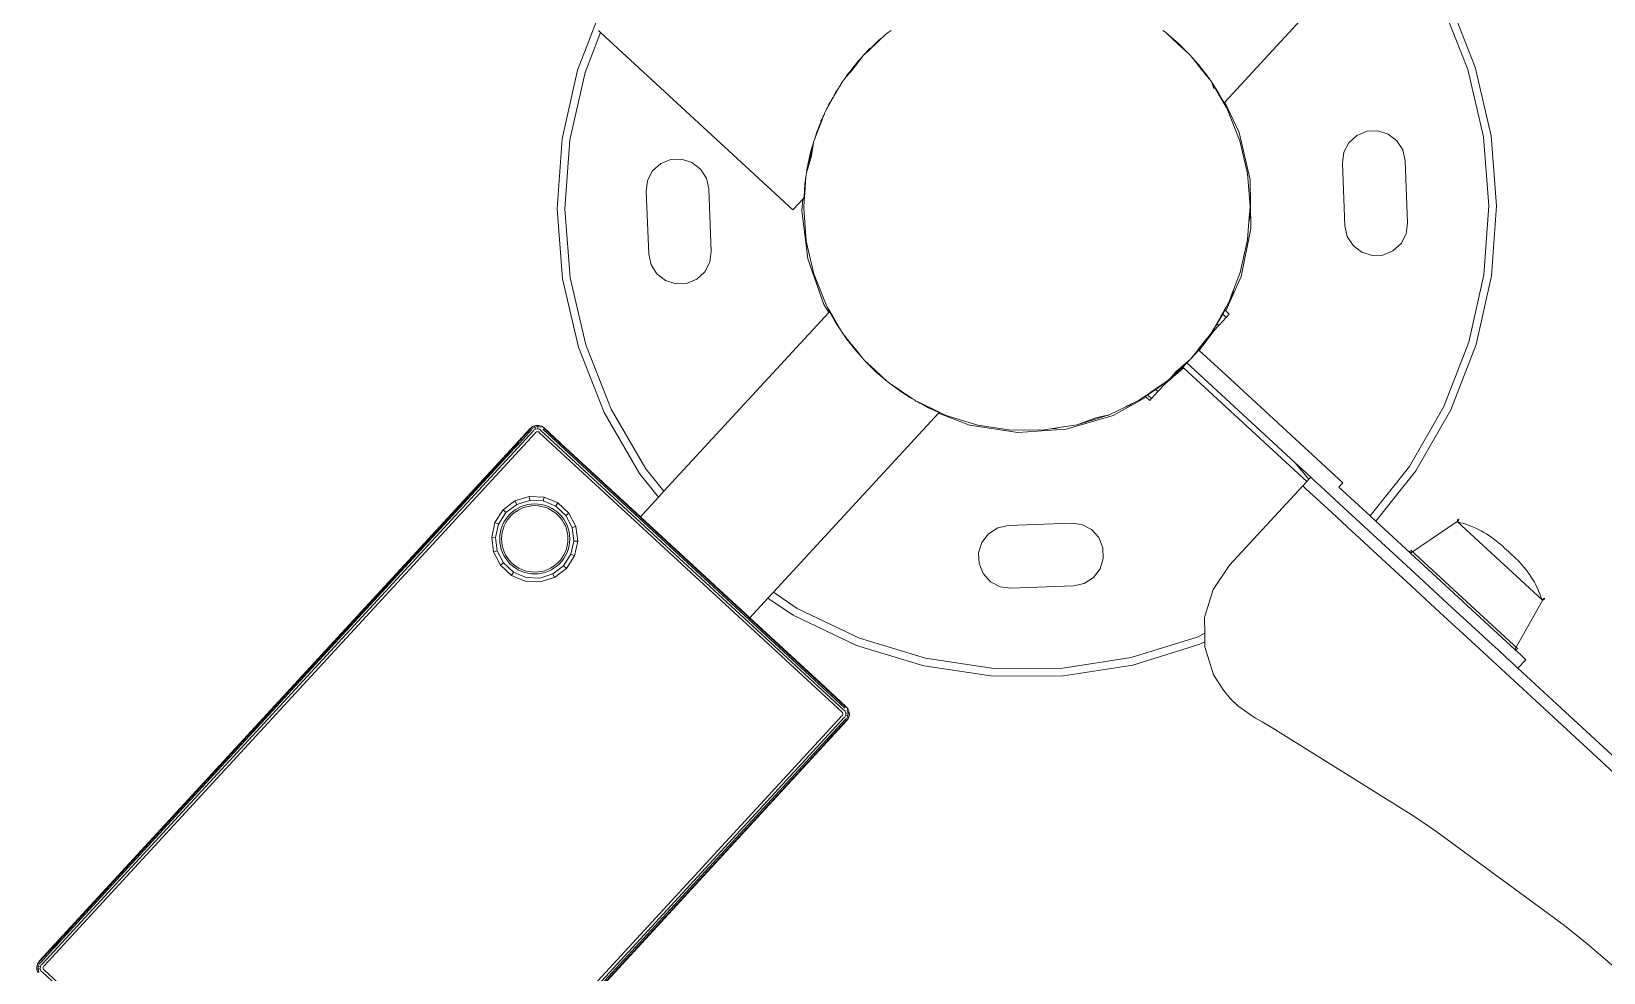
# Model space of a CAD drawing. Header units: metres. Extents: x 859577 to 860336, y 1645916 to 1646650.
# Drawn here: x 859955.9914 to 859956.3925, y 1646451.3639 to 1646451.6039 of the extents above; entities that cross this region are included whole.
import ezdxf

# ---------------------------------------------------------------- set-up
doc = ezdxf.new("R2010")
doc.units = ezdxf.units.M
doc.layers.add('A-ACCESORIOS', color=30, linetype='Continuous', lineweight=20)
doc.layers.add('PISO', color=31, linetype='Continuous', lineweight=15)

# ---------------------------------------------------------------- blocks, each defined once
blk = doc.blocks.new('mu10-4')
at = {"layer": 'A-ACCESORIOS'}
for p, q in [((-0.25549, 0.15563), (-0.25549, 0.09352)), ((-0.21553, 0.1417), (-0.2314, 0.14935)), ((-0.21453, 0.14343), (-0.23067, 0.15121)), ((-0.20097, 0.13178), (-0.21553, 0.1417)), ((-0.19972, 0.13334), (-0.21453, 0.14343)), ((-0.18659, 0.12115), (-0.19972, 0.13334)), ((-0.18805, 0.1198), (-0.20097, 0.13178)), ((-0.17542, 0.10715), (-0.18659, 0.12115)), ((-0.17707, 0.10602), (-0.18805, 0.1198)), ((-0.22497, 0.1102), (-0.2238, 0.11272)), ((-0.2238, 0.11272), (-0.22183, 0.11468)), ((-0.22183, 0.11468), (-0.21932, 0.11586)), ((-0.21932, 0.11586), (-0.21655, 0.1161)), ((-0.21655, 0.1161), (-0.21387, 0.11538)), ((-0.21387, 0.11538), (-0.2116, 0.11379)), ((-0.2116, 0.11379), (-0.20029, 0.10248)), ((-0.22521, 0.10744), (-0.22497, 0.1102)), ((-0.22449, 0.10476), (-0.22521, 0.10744)), ((-0.2229, 0.10248), (-0.22449, 0.10476)), ((-0.16826, 0.09076), (-0.17707, 0.10602)), ((-0.16646, 0.09163), (-0.17542, 0.10715)), ((-0.2116, 0.09118), (-0.2229, 0.10248)), ((-0.20029, 0.10248), (-0.1987, 0.10021)), ((-0.27954, 0.09628), (-0.27872, 0.0964)), ((-0.27852, 0.0964), (-0.27872, 0.0964)), ((-0.27852, 0.0964), (-0.27824, 0.09643)), ((-0.27447, 0.09656), (-0.27824, 0.09643)), ((-0.27629, 0.0964), (-0.27824, 0.09643)), ((-0.27629, 0.0964), (-0.27447, 0.09656)), ((-0.27265, 0.0964), (-0.27629, 0.0964)), ((-0.27265, 0.0964), (-0.27447, 0.09656)), ((-0.2707, 0.09643), (-0.27447, 0.09656)), ((-0.2707, 0.09643), (-0.27265, 0.0964)), ((-0.27041, 0.0964), (-0.2707, 0.09643)), ((-0.27041, 0.0964), (-0.27021, 0.0964)), ((-0.26939, 0.09628), (-0.27021, 0.0964)), ((-0.1987, 0.10021), (-0.19798, 0.09753)), ((-0.19798, 0.09753), (-0.19823, 0.09476)), ((-0.26708, 0.096), (-0.26939, 0.09628)), ((-0.26698, 0.09606), (-0.26939, 0.09628)), ((-0.26684, 0.09589), (-0.26939, 0.09628)), ((-0.26708, 0.096), (-0.26698, 0.09606)), ((-0.26698, 0.09598), (-0.26708, 0.096)), ((-0.2651, 0.09576), (-0.26698, 0.09606)), ((-0.26698, 0.09598), (-0.26698, 0.09606)), ((-0.2651, 0.09576), (-0.26698, 0.09598)), ((-0.2651, 0.09576), (-0.26684, 0.09589)), ((-0.26553, 0.09569), (-0.26684, 0.09589)), ((-0.26471, 0.09569), (-0.26553, 0.09569)), ((-0.2646, 0.09555), (-0.26553, 0.09569)), ((-0.26471, 0.09569), (-0.2651, 0.09576)), ((-0.26458, 0.09569), (-0.26471, 0.09569)), ((-0.26458, 0.09569), (-0.2646, 0.09555)), ((-0.26391, 0.09545), (-0.2646, 0.09555)), ((-0.26447, 0.09565), (-0.26458, 0.09569)), ((-0.26447, 0.09565), (-0.26413, 0.0956)), ((-0.26358, 0.09551), (-0.26413, 0.0956)), ((-0.26391, 0.09545), (-0.26413, 0.0956)), ((-0.26413, 0.0956), (-0.26363, 0.09547)), ((-0.26336, 0.09537), (-0.26391, 0.09545)), ((-0.26363, 0.09547), (-0.26358, 0.09551)), ((-0.26363, 0.09547), (-0.26358, 0.09546)), ((-0.26358, 0.09546), (-0.26358, 0.09551)), ((-0.26226, 0.0952), (-0.26358, 0.09551)), ((-0.26358, 0.09546), (-0.26336, 0.09537)), ((-0.26336, 0.09537), (-0.26226, 0.0952)), ((-0.26226, 0.0952), (-0.2618, 0.09513)), ((-0.26149, 0.09504), (-0.2618, 0.09513)), ((-0.26149, 0.09504), (-0.26069, 0.09487)), ((-0.26076, 0.09481), (-0.26149, 0.09504)), ((-0.26149, 0.09504), (-0.25996, 0.09423)), ((-0.26076, 0.09481), (-0.26069, 0.09487)), ((-0.26069, 0.09479), (-0.26076, 0.09481)), ((-0.25831, 0.09422), (-0.26069, 0.09487)), ((-0.26069, 0.09479), (-0.26069, 0.09487)), ((-0.26053, 0.09474), (-0.26069, 0.09479)), ((-0.26053, 0.09474), (-0.25831, 0.09422)), ((-0.25843, 0.09409), (-0.26053, 0.09474)), ((-0.25843, 0.09409), (-0.2584, 0.09413)), ((-0.25843, 0.09409), (-0.25831, 0.09406)), ((-0.25648, 0.09364), (-0.25831, 0.09422)), ((-0.25831, 0.09406), (-0.25831, 0.09411)), ((-0.25831, 0.09406), (-0.25822, 0.09403)), ((-0.25822, 0.09403), (-0.25825, 0.09409)), ((-0.25822, 0.09403), (-0.25788, 0.09392)), ((-0.25788, 0.09392), (-0.25727, 0.09373)), ((-0.25788, 0.09392), (-0.25648, 0.09364)), ((-0.25727, 0.09373), (-0.25648, 0.09355)), ((-0.2544, 0.09285), (-0.25727, 0.09373)), ((-0.25645, 0.09354), (-0.25648, 0.09364)), ((-0.25648, 0.09355), (-0.25648, 0.09364)), ((-0.25549, 0.0933), (-0.25648, 0.09364)), ((-0.25648, 0.09355), (-0.25645, 0.09354)), ((-0.25645, 0.09354), (-0.25549, 0.0933)), ((-0.25549, 0.09352), (-0.24756, 0.09037)), ((-0.25549, 0.09352), (-0.25549, 0.0933)), ((-0.25549, 0.0933), (-0.25535, 0.09325)), ((-0.25499, 0.09312), (-0.25535, 0.09325)), ((-0.2544, 0.09285), (-0.25499, 0.09312)), ((-0.25366, 0.09262), (-0.2544, 0.09285)), ((-0.246, 0.08893), (-0.25366, 0.09262)), ((-0.19823, 0.09476), (-0.1994, 0.09225)), ((-0.24756, 0.09037), (-0.23728, 0.0834)), ((-0.23896, 0.08413), (-0.246, 0.08893)), ((-0.20932, 0.08959), (-0.2116, 0.09118)), ((-0.20664, 0.08887), (-0.20932, 0.08959)), ((-0.20388, 0.08911), (-0.20664, 0.08887)), ((-0.20136, 0.09029), (-0.20388, 0.08911)), ((-0.1994, 0.09225), (-0.20136, 0.09029)), ((-0.16182, 0.07436), (-0.16826, 0.09076)), ((-0.15991, 0.07495), (-0.16646, 0.09163)), ((-0.23272, 0.07835), (-0.23896, 0.08413)), ((-0.23728, 0.0834), (-0.22874, 0.07438)), ((-0.23139, 0.07668), (-0.23272, 0.07835)), ((-0.23085, 0.07622), (-0.23139, 0.07668)), ((-0.2312, 0.07643), (-0.23139, 0.07668)), ((-0.23085, 0.07622), (-0.2312, 0.07643)), ((-0.23095, 0.07613), (-0.2312, 0.07643)), ((-0.23085, 0.07622), (-0.23095, 0.07613)), ((-0.23037, 0.07539), (-0.23095, 0.07613)), ((-0.23037, 0.07539), (-0.23085, 0.07622)), ((-0.22742, 0.07169), (-0.23037, 0.07539)), ((-0.22874, 0.07438), (-0.22233, 0.06373)), ((-0.1579, 0.05718), (-0.16182, 0.07436)), ((-0.15593, 0.05748), (-0.15991, 0.07495)), ((-0.22316, 0.06432), (-0.22742, 0.07169)), ((-0.22143, 0.05991), (-0.22316, 0.06432)), ((-0.22233, 0.06373), (-0.21925, 0.05459)), ((-0.22096, 0.05909), (-0.22143, 0.05991)), ((-0.22126, 0.05946), (-0.22143, 0.05991)), ((-0.22096, 0.05909), (-0.22126, 0.05946)), ((-0.22109, 0.05904), (-0.22126, 0.05946)), ((-0.22096, 0.05909), (-0.22109, 0.05904)), ((-0.22083, 0.05839), (-0.22109, 0.05904)), ((-0.22083, 0.05839), (-0.22096, 0.05909)), ((-0.22096, 0.05909), (-0.2206, 0.0578)), ((-0.2206, 0.0578), (-0.22083, 0.05839)), ((-0.2206, 0.0578), (-0.22005, 0.0564)), ((-0.22005, 0.0564), (-0.21982, 0.05538)), ((-0.1567, 0.04111), (-0.1579, 0.05718)), ((-0.1547, 0.04111), (-0.15593, 0.05748)), ((-0.21982, 0.05538), (-0.21958, 0.05459)), ((-0.21982, 0.05538), (-0.21954, 0.05459)), ((-0.21964, 0.0546), (-0.21982, 0.05538)), ((-0.21958, 0.05459), (-0.21964, 0.0546)), ((-0.21964, 0.05457), (-0.21964, 0.0546)), ((-0.21958, 0.05459), (-0.21964, 0.05457)), ((-0.21964, 0.05457), (-0.21957, 0.05433)), ((-0.21954, 0.05459), (-0.21958, 0.05459)), ((-0.21958, 0.05459), (-0.2195, 0.0545)), ((-0.21957, 0.05433), (-0.21931, 0.05345)), ((-0.21924, 0.05286), (-0.21957, 0.05433)), ((-0.21945, 0.05432), (-0.21957, 0.05433)), ((-0.21925, 0.05459), (-0.21954, 0.05459)), ((-0.21945, 0.05432), (-0.2195, 0.0545)), ((-0.21923, 0.05345), (-0.21945, 0.05432)), ((-0.21931, 0.05345), (-0.21923, 0.05345)), ((-0.21931, 0.05345), (-0.2189, 0.05204)), ((-0.21802, 0.05459), (-0.21925, 0.05459)), ((-0.21843, 0.0493), (-0.21924, 0.05286)), ((-0.21924, 0.05286), (-0.21866, 0.05088)), ((-0.21802, 0.05346), (-0.21923, 0.05345)), ((-0.2189, 0.05204), (-0.21923, 0.05345)), ((-0.21802, 0.05459), (-0.21802, 0.05346)), ((-0.21802, 0.05346), (-0.21802, 0.05066)), ((-0.3305, 0.0493), (-0.33077, 0.0481)), ((-0.21866, 0.05088), (-0.2189, 0.05204)), ((-0.21861, 0.05066), (-0.21866, 0.05088)), ((-0.21858, 0.05049), (-0.21861, 0.05066)), ((-0.21802, 0.05066), (-0.21861, 0.05066)), ((-0.21852, 0.05021), (-0.21858, 0.05049)), ((-0.21843, 0.0493), (-0.21852, 0.05021)), ((-0.21817, 0.04815), (-0.21852, 0.05021)), ((-0.21817, 0.04815), (-0.21843, 0.0493)), ((-0.21814, 0.04798), (-0.21817, 0.04815)), ((-0.21802, 0.05066), (-0.21802, 0.0488)), ((-0.21802, 0.0488), (-0.21735, 0.04259)), ((-0.21802, 0.04767), (-0.21802, 0.0488)), ((-0.33118, 0.04404), (-0.33113, 0.04495)), ((-0.33114, 0.04502), (-0.33113, 0.04509)), ((-0.33113, 0.04495), (-0.33114, 0.04502)), ((-0.33113, 0.04509), (-0.33112, 0.04527)), ((-0.33112, 0.04527), (-0.33111, 0.04536)), ((-0.33103, 0.04527), (-0.33112, 0.04527)), ((-0.3311, 0.04551), (-0.33111, 0.04543)), ((-0.33111, 0.04536), (-0.33111, 0.04543)), ((-0.33098, 0.04536), (-0.33111, 0.04536)), ((-0.33103, 0.04527), (-0.33111, 0.04536)), ((-0.3311, 0.04551), (-0.33107, 0.0457)), ((-0.33108, 0.04404), (-0.33099, 0.04523)), ((-0.33107, 0.04573), (-0.33097, 0.04636)), ((-0.33107, 0.0457), (-0.33107, 0.04573)), ((-0.33103, 0.04527), (-0.33098, 0.04536)), ((-0.33099, 0.04528), (-0.33103, 0.04527)), ((-0.33099, 0.04523), (-0.33103, 0.04527)), ((-0.33098, 0.04536), (-0.33097, 0.04636)), ((-0.33097, 0.04636), (-0.3309, 0.04653)), ((-0.3309, 0.04653), (-0.33094, 0.04653)), ((-0.33083, 0.04747), (-0.3309, 0.04653)), ((-0.33083, 0.04747), (-0.33081, 0.04756)), ((-0.33077, 0.0481), (-0.33081, 0.04756)), ((-0.21803, 0.04711), (-0.21814, 0.04798)), ((-0.21804, 0.04653), (-0.21814, 0.04798)), ((-0.21802, 0.04703), (-0.21804, 0.04653)), ((-0.21804, 0.04653), (-0.21802, 0.04637)), ((-0.21803, 0.04711), (-0.21802, 0.04767)), ((-0.21802, 0.04703), (-0.21803, 0.04711)), ((-0.21802, 0.04703), (-0.21781, 0.04536)), ((-0.21802, 0.04637), (-0.21802, 0.04628)), ((-0.21795, 0.04536), (-0.21802, 0.04628)), ((-0.21795, 0.04536), (-0.21781, 0.04536)), ((-0.21794, 0.04523), (-0.21795, 0.04536)), ((-0.21794, 0.04523), (-0.21781, 0.04536)), ((-0.21774, 0.04251), (-0.21794, 0.04523)), ((-0.21781, 0.04536), (-0.2176, 0.04251)), ((-0.21767, 0.04251), (-0.21781, 0.04536)), ((-0.33141, 0.03966), (-0.33134, 0.04234)), ((-0.33141, 0.03966), (-0.33131, 0.04157)), ((-0.33141, 0.03966), (-0.33127, 0.04157)), ((-0.33131, 0.04157), (-0.33126, 0.04244)), ((-0.33127, 0.04157), (-0.33131, 0.04157)), ((-0.33127, 0.04157), (-0.33121, 0.04238)), ((-0.33126, 0.04251), (-0.33124, 0.04286)), ((-0.3312, 0.04251), (-0.33126, 0.04251)), ((-0.33126, 0.04244), (-0.33126, 0.04251)), ((-0.33126, 0.04244), (-0.33121, 0.04238)), ((-0.33124, 0.04286), (-0.33118, 0.04404)), ((-0.33117, 0.04286), (-0.33124, 0.04286)), ((-0.33121, 0.04238), (-0.3312, 0.04251)), ((-0.3312, 0.04251), (-0.33117, 0.04286)), ((-0.33108, 0.04404), (-0.33118, 0.04404)), ((-0.33117, 0.04286), (-0.33108, 0.04404)), ((-0.21774, 0.04251), (-0.21767, 0.04251)), ((-0.21773, 0.04238), (-0.21774, 0.04251)), ((-0.21773, 0.04238), (-0.21767, 0.04244)), ((-0.21752, 0.03961), (-0.21773, 0.04238)), ((-0.21767, 0.04251), (-0.2176, 0.04251)), ((-0.21767, 0.04244), (-0.2176, 0.04251)), ((-0.21767, 0.04244), (-0.21767, 0.04251)), ((-0.21752, 0.03961), (-0.21767, 0.04244)), ((-0.21752, 0.04111), (-0.2176, 0.04251)), ((-0.21752, 0.04111), (-0.21752, 0.04261)), ((-0.21735, 0.04259), (-0.21752, 0.04261)), ((-0.21752, 0.03961), (-0.21752, 0.04111)), ((-0.20953, 0.04261), (-0.21735, 0.04259)), ((-0.16757, 0.04261), (-0.20953, 0.04261)), ((-0.16757, 0.04261), (-0.16757, 0.04111)), ((-0.1567, 0.04111), (-0.16757, 0.04111)), ((-0.1547, 0.04111), (-0.1567, 0.04111)), ((-0.14285, 0.04112), (-0.1547, 0.04111)), ((-0.14273, 0.04111), (-0.10637, 0.04111)), ((-0.10455, 0.04111), (-0.10637, 0.04112)), ((-0.10313, 0.04111), (-0.10455, 0.04111)), ((-0.10264, 0.04111), (-0.10313, 0.04111)), ((-0.10264, 0.03812), (-0.10264, 0.04111)), ((-0.33141, 0.03961), (-0.33141, 0.03966)), ((-0.33141, 0.03961), (-0.33141, 0.03958)), ((-0.33141, 0.03958), (-0.33134, 0.03689)), ((-0.33141, 0.03958), (-0.33089, 0.03453)), ((-0.33141, 0.03958), (-0.33126, 0.03767)), ((-0.33141, 0.03958), (-0.33131, 0.03767)), ((-0.33126, 0.03767), (-0.33131, 0.03767)), ((-0.33131, 0.03767), (-0.33126, 0.03679)), ((-0.33126, 0.03767), (-0.3312, 0.03686)), ((-0.33126, 0.03679), (-0.3312, 0.03686)), ((-0.33126, 0.03679), (-0.33126, 0.03672)), ((-0.33119, 0.03672), (-0.33126, 0.03672)), ((-0.33126, 0.03672), (-0.33124, 0.03637)), ((-0.33117, 0.03637), (-0.33124, 0.03637)), ((-0.33124, 0.03637), (-0.33113, 0.03428)), ((-0.3312, 0.03686), (-0.33119, 0.03672)), ((-0.33119, 0.03672), (-0.33117, 0.03637)), ((-0.33117, 0.03637), (-0.33099, 0.034)), ((-0.21804, 0.03453), (-0.21752, 0.03961)), ((-0.21735, 0.03662), (-0.21802, 0.03043)), ((-0.21774, 0.03672), (-0.21794, 0.034)), ((-0.2176, 0.03672), (-0.21781, 0.03387)), ((-0.21767, 0.03672), (-0.21781, 0.03387)), ((-0.21773, 0.03685), (-0.21774, 0.03672)), ((-0.21774, 0.03672), (-0.21767, 0.03672)), ((-0.21752, 0.03961), (-0.21773, 0.03685)), ((-0.21773, 0.03685), (-0.21767, 0.03679)), ((-0.21752, 0.03961), (-0.21767, 0.03679)), ((-0.21767, 0.03679), (-0.2176, 0.03672)), ((-0.21767, 0.03679), (-0.21767, 0.03672)), ((-0.21767, 0.03672), (-0.2176, 0.03672)), ((-0.21752, 0.03812), (-0.2176, 0.03672)), ((-0.21752, 0.03961), (-0.21752, 0.03812)), ((-0.21752, 0.03662), (-0.21752, 0.03812)), ((-0.21752, 0.03812), (-0.18006, 0.03812)), ((-0.21752, 0.03662), (-0.21735, 0.03662)), ((-0.21735, 0.03662), (-0.17457, 0.03662)), ((-0.17457, 0.03746), (-0.18006, 0.03812)), ((-0.18006, 0.03812), (-0.17457, 0.03812)), ((-0.17333, 0.03812), (-0.17457, 0.03812)), ((-0.17457, 0.03812), (-0.17457, 0.03746)), ((-0.17457, 0.03746), (-0.17457, 0.03662)), ((-0.17457, 0.03662), (-0.17457, 0.03512)), ((-0.16992, 0.03812), (-0.17333, 0.03812)), ((-0.16453, 0.03812), (-0.16992, 0.03812)), ((-0.16453, 0.03812), (-0.15736, 0.03812)), ((-0.15736, 0.03812), (-0.1486, 0.03812)), ((-0.13843, 0.03812), (-0.1486, 0.03812)), ((-0.12706, 0.03812), (-0.13843, 0.03812)), ((-0.11468, 0.03812), (-0.12706, 0.03812)), ((-0.11263, 0.03812), (-0.11468, 0.03812)), ((-0.10954, 0.03812), (-0.11263, 0.03812)), ((-0.10676, 0.03812), (-0.10954, 0.03812)), ((-0.10455, 0.03812), (-0.10676, 0.03812)), ((-0.10313, 0.03812), (-0.10455, 0.03812)), ((-0.10264, 0.03812), (-0.10313, 0.03812)), ((-0.08764, 0.03812), (-0.10264, 0.03812)), ((-0.05885, 0.03812), (-0.08764, 0.03812)), ((-0.33113, 0.03428), (-0.33114, 0.03421)), ((-0.33113, 0.03414), (-0.33114, 0.03421)), ((-0.33112, 0.03396), (-0.33113, 0.03414)), ((-0.33103, 0.03396), (-0.33112, 0.03396)), ((-0.33111, 0.03387), (-0.33112, 0.03396)), ((-0.33103, 0.03396), (-0.33111, 0.03387)), ((-0.33098, 0.03387), (-0.33111, 0.03387)), ((-0.33111, 0.0338), (-0.33111, 0.03387)), ((-0.33111, 0.0338), (-0.3311, 0.03372)), ((-0.33107, 0.03353), (-0.3311, 0.03372)), ((-0.33107, 0.0335), (-0.33107, 0.03353)), ((-0.33097, 0.03287), (-0.33107, 0.0335)), ((-0.33099, 0.034), (-0.33103, 0.03396)), ((-0.33099, 0.03395), (-0.33103, 0.03396)), ((-0.33099, 0.034), (-0.33099, 0.03395)), ((-0.33099, 0.03395), (-0.33098, 0.03387)), ((-0.33098, 0.03387), (-0.3309, 0.0327)), ((-0.3309, 0.0327), (-0.33097, 0.03287)), ((-0.3309, 0.0327), (-0.33094, 0.0327)), ((-0.3309, 0.0327), (-0.33089, 0.03453)), ((-0.3309, 0.0327), (-0.33086, 0.03217)), ((-0.33084, 0.03208), (-0.33086, 0.03217)), ((-0.21806, 0.03189), (-0.21802, 0.0322)), ((-0.21804, 0.03453), (-0.21802, 0.03286)), ((-0.21781, 0.03387), (-0.21802, 0.0322)), ((-0.21795, 0.03387), (-0.21802, 0.03286)), ((-0.21802, 0.03286), (-0.21802, 0.0322)), ((-0.21794, 0.034), (-0.21795, 0.03387)), ((-0.21795, 0.03387), (-0.21781, 0.03387)), ((-0.21794, 0.034), (-0.21781, 0.03387)), ((-0.17457, 0.03512), (-0.17457, 0.00755)), ((-0.17457, 0.03512), (-0.17333, 0.03512)), ((-0.17333, 0.03512), (-0.16992, 0.03512)), ((-0.16992, 0.03512), (-0.16453, 0.03512)), ((-0.16453, 0.03512), (-0.15736, 0.03512)), ((-0.15736, 0.03512), (-0.15501, 0.03512)), ((-0.15492, 0.03512), (-0.1486, 0.03512)), ((-0.1486, 0.03512), (-0.13843, 0.03512)), ((-0.13843, 0.03512), (-0.12706, 0.03512)), ((-0.12706, 0.03512), (-0.11468, 0.03512)), ((-0.11468, 0.03512), (-0.08764, 0.03512)), ((-0.08764, 0.03512), (-0.05885, 0.03512)), ((-0.33083, 0.03176), (-0.33084, 0.03208)), ((-0.33083, 0.03176), (-0.33077, 0.03113)), ((-0.3305, 0.02993), (-0.33077, 0.03113)), ((-0.3305, 0.02993), (-0.33048, 0.02969)), ((-0.33044, 0.02949), (-0.33048, 0.02969)), ((-0.33031, 0.02864), (-0.33044, 0.02949)), ((-0.33044, 0.02949), (-0.32969, 0.02638)), ((-0.33026, 0.02846), (-0.33031, 0.02864)), ((-0.33023, 0.02813), (-0.33028, 0.02844)), ((-0.32969, 0.02638), (-0.33026, 0.02846)), ((-0.33023, 0.02813), (-0.33026, 0.02846)), ((-0.33023, 0.02813), (-0.33021, 0.02799)), ((-0.21924, 0.02638), (-0.21843, 0.02993)), ((-0.21924, 0.02638), (-0.21852, 0.02902)), ((-0.21872, 0.02805), (-0.21852, 0.02902)), ((-0.21852, 0.02902), (-0.21817, 0.03108)), ((-0.21843, 0.02993), (-0.21852, 0.02902)), ((-0.21843, 0.02993), (-0.21817, 0.03108)), ((-0.21817, 0.03108), (-0.21816, 0.03113)), ((-0.21816, 0.03116), (-0.21814, 0.03125)), ((-0.21816, 0.03116), (-0.21816, 0.03113)), ((-0.2181, 0.03156), (-0.21814, 0.03125)), ((-0.2181, 0.03156), (-0.21806, 0.03189)), ((-0.21802, 0.03156), (-0.2181, 0.03156)), ((-0.21806, 0.03189), (-0.21802, 0.03156)), ((-0.21802, 0.03043), (-0.21802, 0.03156)), ((-0.21802, 0.03043), (-0.21802, 0.02772)), ((-0.32999, 0.02713), (-0.33021, 0.02799)), ((-0.32969, 0.02601), (-0.3299, 0.02672)), ((-0.32969, 0.02638), (-0.32939, 0.02498)), ((-0.32939, 0.02498), (-0.32969, 0.02601)), ((-0.32937, 0.02455), (-0.32958, 0.02538)), ((-0.32939, 0.02498), (-0.32942, 0.02498)), ((-0.32938, 0.02494), (-0.3294, 0.02491)), ((-0.32937, 0.02491), (-0.3294, 0.02491)), ((-0.32938, 0.02494), (-0.32939, 0.02498)), ((-0.32937, 0.02491), (-0.32938, 0.02494)), ((-0.3293, 0.02466), (-0.32937, 0.02491)), ((-0.32933, 0.02464), (-0.32937, 0.02491)), ((-0.32929, 0.02427), (-0.32937, 0.02455)), ((-0.3293, 0.02466), (-0.32933, 0.02464)), ((-0.32929, 0.02463), (-0.32933, 0.02464)), ((-0.32922, 0.02419), (-0.32933, 0.02464)), ((-0.32922, 0.02419), (-0.32929, 0.02427)), ((-0.32911, 0.02385), (-0.32922, 0.02419)), ((-0.21925, 0.02465), (-0.22233, 0.0155)), ((-0.21982, 0.02385), (-0.21958, 0.02465)), ((-0.21982, 0.02385), (-0.21952, 0.02465)), ((-0.21982, 0.02385), (-0.21954, 0.02463)), ((-0.21982, 0.02385), (-0.21964, 0.02463)), ((-0.21964, 0.02466), (-0.21957, 0.0249)), ((-0.21964, 0.02463), (-0.21964, 0.02466)), ((-0.21964, 0.02463), (-0.21958, 0.02465)), ((-0.21958, 0.02465), (-0.21952, 0.02465)), ((-0.21957, 0.0249), (-0.21944, 0.02532)), ((-0.21957, 0.0249), (-0.21945, 0.02491)), ((-0.21954, 0.02463), (-0.21945, 0.02491)), ((-0.21952, 0.02465), (-0.21945, 0.02491)), ((-0.21925, 0.02465), (-0.21952, 0.02465)), ((-0.21945, 0.02491), (-0.21936, 0.02526)), ((-0.21944, 0.02532), (-0.21924, 0.02638)), ((-0.21944, 0.02532), (-0.21932, 0.02575)), ((-0.21935, 0.02532), (-0.21944, 0.02532)), ((-0.21936, 0.02526), (-0.21935, 0.02532)), ((-0.21935, 0.02532), (-0.21923, 0.02578)), ((-0.21802, 0.02532), (-0.21935, 0.02532)), ((-0.21932, 0.02575), (-0.2189, 0.02719)), ((-0.21932, 0.02575), (-0.21923, 0.02578)), ((-0.21802, 0.02464), (-0.21925, 0.02465)), ((-0.21923, 0.02578), (-0.2189, 0.02719)), ((-0.2189, 0.02719), (-0.21882, 0.02758)), ((-0.21802, 0.02772), (-0.21879, 0.02772)), ((-0.21802, 0.02772), (-0.21802, 0.02532)), ((-0.21802, 0.02532), (-0.21802, 0.02464)), ((-0.32905, 0.02354), (-0.32911, 0.02385)), ((-0.32903, 0.02348), (-0.32905, 0.02354)), ((-0.32903, 0.02348), (-0.32888, 0.02283)), ((-0.3288, 0.02263), (-0.32888, 0.02283)), ((-0.32877, 0.02247), (-0.3288, 0.02263)), ((-0.32862, 0.02217), (-0.32877, 0.02247)), ((-0.32862, 0.02217), (-0.32859, 0.0221)), ((-0.32859, 0.0221), (-0.32861, 0.02204)), ((-0.32861, 0.02204), (-0.32852, 0.0219)), ((-0.32842, 0.02166), (-0.32852, 0.0219)), ((-0.3284, 0.02147), (-0.32842, 0.02166)), ((-0.3284, 0.02147), (-0.32831, 0.02123)), ((-0.32831, 0.02123), (-0.32833, 0.02143)), ((-0.32824, 0.02103), (-0.32831, 0.02123)), ((-0.32798, 0.02014), (-0.32824, 0.02103)), ((-0.32824, 0.02103), (-0.3281, 0.02084)), ((-0.3281, 0.02084), (-0.32798, 0.02014)), ((-0.3281, 0.02084), (-0.32784, 0.02019)), ((-0.32798, 0.02014), (-0.32792, 0.02016)), ((-0.32798, 0.02014), (-0.32785, 0.01998)), ((-0.32792, 0.02016), (-0.32784, 0.02019)), ((-0.32785, 0.01998), (-0.32792, 0.02016)), ((-0.32784, 0.02019), (-0.32768, 0.01977)), ((-0.22143, 0.01932), (-0.22096, 0.02014)), ((-0.22126, 0.01977), (-0.22109, 0.02019)), ((-0.22096, 0.02014), (-0.22126, 0.01977)), ((-0.22109, 0.02019), (-0.22083, 0.02084)), ((-0.22096, 0.02014), (-0.22109, 0.02019)), ((-0.22096, 0.02014), (-0.2206, 0.02143)), ((-0.22096, 0.02014), (-0.22083, 0.02084)), ((-0.22083, 0.02084), (-0.2206, 0.02143)), ((-0.2206, 0.02143), (-0.22005, 0.02283)), ((-0.21982, 0.02385), (-0.22005, 0.02283)), ((-0.32785, 0.01998), (-0.32768, 0.01977)), ((-0.32785, 0.01998), (-0.32779, 0.01981)), ((-0.3275, 0.01932), (-0.32779, 0.01981)), ((-0.32689, 0.01739), (-0.32779, 0.01981)), ((-0.32768, 0.01977), (-0.3275, 0.01932)), ((-0.3275, 0.01932), (-0.32605, 0.01562)), ((-0.32605, 0.01562), (-0.32689, 0.01739)), ((-0.22316, 0.01491), (-0.22143, 0.01932)), ((-0.22143, 0.01932), (-0.22126, 0.01977)), ((-0.32605, 0.01562), (-0.32577, 0.01491)), ((-0.32577, 0.01491), (-0.3238, 0.01203)), ((-0.32577, 0.01491), (-0.32542, 0.01431)), ((-0.32542, 0.01431), (-0.32175, 0.00794)), ((-0.32475, 0.01289), (-0.32542, 0.01431)), ((-0.3225, 0.00903), (-0.32475, 0.01289)), ((-0.22233, 0.0155), (-0.22874, 0.00485)), ((-0.22742, 0.00754), (-0.22316, 0.01491)), ((-0.22316, 0.01491), (-0.22513, 0.01203)), ((-0.32175, 0.00794), (-0.3238, 0.01203)), ((-0.32175, 0.00794), (-0.3225, 0.00903)), ((-0.22742, 0.00754), (-0.22513, 0.01203)), ((-0.32151, 0.00754), (-0.32175, 0.00794)), ((-0.32151, 0.00754), (-0.32119, 0.00713)), ((-0.32017, 0.00565), (-0.32119, 0.00713)), ((-0.32119, 0.00713), (-0.31856, 0.00384)), ((-0.31811, 0.00306), (-0.32017, 0.00565)), ((-0.22874, 0.00485), (-0.23728, -0.00417)), ((-0.23037, 0.00384), (-0.22742, 0.00754)), ((-0.17457, 0.00755), (-0.17345, 0.00016)), ((-0.38755, 0.00054), (-0.38247, -0.0124)), ((-0.31811, 0.00306), (-0.31856, 0.00384)), ((-0.31856, 0.00384), (-0.31798, 0.0031)), ((-0.31811, 0.00306), (-0.31809, 0.00301)), ((-0.31809, 0.00301), (-0.31798, 0.0031)), ((-0.31809, 0.00301), (-0.31806, 0.00299)), ((-0.31806, 0.00299), (-0.31774, 0.0028)), ((-0.31792, 0.00282), (-0.31806, 0.00299)), ((-0.31798, 0.0031), (-0.31774, 0.0028)), ((-0.31754, 0.00255), (-0.31792, 0.00282)), ((-0.31792, 0.00242), (-0.31792, 0.00282)), ((-0.31617, 0.00011), (-0.31792, 0.00242)), ((-0.31792, 0.00052), (-0.31792, 0.00242)), ((-0.31792, -0.00087), (-0.31792, 0.00052)), ((-0.31774, 0.0028), (-0.31754, 0.00255)), ((-0.31754, 0.00255), (-0.31621, 0.00088)), ((-0.31621, 0.00088), (-0.30997, -0.0049)), ((-0.3067, -0.00793), (-0.31617, 0.00011)), ((-0.23896, -0.0049), (-0.23272, 0.00088)), ((-0.23272, 0.00088), (-0.23139, 0.00255)), ((-0.23139, 0.00255), (-0.23085, 0.00301)), ((-0.23139, 0.00255), (-0.2312, 0.0028)), ((-0.2312, 0.0028), (-0.23095, 0.0031)), ((-0.23085, 0.00301), (-0.2312, 0.0028)), ((-0.23095, 0.0031), (-0.23037, 0.00384)), ((-0.23085, 0.00301), (-0.23095, 0.0031)), ((-0.23085, 0.00301), (-0.23037, 0.00384)), ((-0.17345, 0.00016), (-0.17019, -0.00657)), ((-0.042, -0.00157), (0, 0)), ((-0.38536, -0.00134), (-0.38467, -0.00134)), ((-0.38467, -0.00134), (-0.38067, -0.01153)), ((-0.38467, -0.00134), (-0.31792, -0.00134)), ((-0.31792, -0.00134), (-0.31792, -0.00087)), ((-0.08985, -0.00661), (-0.04946, -0.00207)), ((-0.042, -0.00157), (-0.04946, -0.00207)), ((-0.30997, -0.0049), (-0.30294, -0.0097)), ((-0.29573, -0.01375), (-0.3067, -0.00793)), ((-0.23728, -0.00417), (-0.24756, -0.01114)), ((-0.246, -0.0097), (-0.23896, -0.0049)), ((-0.17019, -0.00657), (-0.16746, -0.00949)), ((-0.13828, -0.01547), (-0.09661, -0.00764)), ((-0.08985, -0.00661), (-0.09661, -0.00764)), ((-0.38067, -0.01153), (-0.37186, -0.02679)), ((-0.34953, -0.01302), (-0.34757, -0.01106)), ((-0.34757, -0.01106), (-0.34506, -0.00988)), ((-0.34506, -0.00988), (-0.34229, -0.00964)), ((-0.34229, -0.00964), (-0.33961, -0.01036)), ((-0.33961, -0.01036), (-0.33734, -0.01195)), ((-0.33734, -0.01195), (-0.32603, -0.02325)), ((-0.30294, -0.0097), (-0.29527, -0.01339)), ((-0.24756, -0.01114), (-0.25549, -0.01429)), ((-0.25366, -0.01339), (-0.246, -0.0097)), ((-0.2229, -0.02325), (-0.2116, -0.01195)), ((-0.2116, -0.01195), (-0.20932, -0.01036)), ((-0.20932, -0.01036), (-0.20664, -0.00964)), ((-0.20664, -0.00964), (-0.20388, -0.00988)), ((-0.20388, -0.00988), (-0.20136, -0.01106)), ((-0.20136, -0.01106), (-0.1994, -0.01302)), ((-0.17707, -0.02679), (-0.16826, -0.01153)), ((-0.16826, -0.01153), (-0.16746, -0.00949)), ((-0.16746, -0.00949), (-0.16595, -0.01111)), ((-0.16646, -0.0124), (-0.16595, -0.01111)), ((-0.16595, -0.01111), (-0.16509, -0.01203)), ((-0.16509, -0.01203), (-0.15861, -0.01574)), ((-0.11369, -0.00994), (-0.11366, -0.00994)), ((-0.38247, -0.0124), (-0.37352, -0.02792)), ((-0.35095, -0.0183), (-0.35071, -0.01553)), ((-0.35071, -0.01553), (-0.34953, -0.01302)), ((-0.29345, -0.01438), (-0.29573, -0.01375)), ((-0.29527, -0.01339), (-0.29453, -0.01362)), ((-0.29395, -0.01389), (-0.29453, -0.01362)), ((-0.29453, -0.01362), (-0.29167, -0.0145)), ((-0.29358, -0.01402), (-0.29395, -0.01389)), ((-0.29358, -0.01402), (-0.29345, -0.01407)), ((-0.29345, -0.01407), (-0.29245, -0.01441)), ((-0.29345, -0.01407), (-0.29167, -0.0145)), ((-0.29345, -0.01438), (-0.29345, -0.01407)), ((-0.29345, -0.0764), (-0.29345, -0.01438)), ((-0.29245, -0.01441), (-0.28971, -0.01511)), ((-0.29245, -0.01441), (-0.29062, -0.01499)), ((-0.29167, -0.0145), (-0.28971, -0.01511)), ((-0.29062, -0.01499), (-0.2884, -0.01551)), ((-0.29062, -0.01499), (-0.28824, -0.01564)), ((-0.28971, -0.01511), (-0.2884, -0.01551)), ((-0.2884, -0.01551), (-0.28824, -0.01556)), ((-0.28824, -0.01556), (-0.28824, -0.01564)), ((-0.28824, -0.01556), (-0.28818, -0.01558)), ((-0.28818, -0.01558), (-0.28824, -0.01564)), ((-0.28824, -0.01564), (-0.28744, -0.01581)), ((-0.28818, -0.01558), (-0.28744, -0.01581)), ((-0.28744, -0.01581), (-0.28714, -0.0159)), ((-0.28667, -0.01597), (-0.28714, -0.0159)), ((-0.28667, -0.01597), (-0.28536, -0.01628)), ((-0.28667, -0.01597), (-0.28557, -0.01614)), ((-0.26358, -0.01628), (-0.26227, -0.01597)), ((-0.26289, -0.01606), (-0.26227, -0.01597)), ((-0.26227, -0.01597), (-0.2618, -0.0159)), ((-0.26149, -0.01581), (-0.2618, -0.0159)), ((-0.26149, -0.01581), (-0.26076, -0.01558)), ((-0.26069, -0.01564), (-0.26149, -0.01581)), ((-0.26076, -0.01558), (-0.26069, -0.01556)), ((-0.26076, -0.01558), (-0.26069, -0.01564)), ((-0.26069, -0.01564), (-0.25831, -0.01499)), ((-0.26069, -0.01556), (-0.26053, -0.01551)), ((-0.26069, -0.01556), (-0.26069, -0.01564)), ((-0.25831, -0.01499), (-0.26053, -0.01551)), ((-0.26053, -0.01551), (-0.25923, -0.01511)), ((-0.25648, -0.01441), (-0.25923, -0.01511)), ((-0.25923, -0.01511), (-0.25788, -0.01469)), ((-0.25831, -0.01499), (-0.25648, -0.01441)), ((-0.25788, -0.01469), (-0.25463, -0.01369)), ((-0.25549, -0.01407), (-0.25788, -0.01469)), ((-0.25648, -0.01441), (-0.25549, -0.01407)), ((-0.25549, -0.01407), (-0.25535, -0.01402)), ((-0.25549, -0.01429), (-0.25549, -0.01407)), ((-0.25549, -0.0764), (-0.25549, -0.01429)), ((-0.25535, -0.01402), (-0.25499, -0.01389)), ((-0.25499, -0.01389), (-0.25463, -0.01369)), ((-0.25499, -0.01386), (-0.25499, -0.01389)), ((-0.25463, -0.01369), (-0.25366, -0.01339)), ((-0.1994, -0.01302), (-0.19823, -0.01553)), ((-0.19823, -0.01553), (-0.19798, -0.0183)), ((-0.17542, -0.02792), (-0.16646, -0.0124)), ((-0.15861, -0.01574), (-0.1541, -0.01688)), ((-0.14138, -0.01618), (-0.13828, -0.01547)), ((-0.35023, -0.02098), (-0.35095, -0.0183)), ((-0.28557, -0.01614), (-0.28536, -0.01623)), ((-0.28557, -0.01614), (-0.28536, -0.01619)), ((-0.28536, -0.01619), (-0.28536, -0.01623)), ((-0.28536, -0.01619), (-0.2853, -0.01624)), ((-0.28536, -0.01623), (-0.28536, -0.01628)), ((-0.28536, -0.01623), (-0.2853, -0.01624)), ((-0.28536, -0.01628), (-0.2848, -0.01637)), ((-0.28527, -0.01622), (-0.2853, -0.01624)), ((-0.2853, -0.01624), (-0.2848, -0.01637)), ((-0.28527, -0.01622), (-0.28503, -0.01622)), ((-0.28503, -0.01622), (-0.2848, -0.01637)), ((-0.28503, -0.01622), (-0.28433, -0.01632)), ((-0.2848, -0.01637), (-0.28446, -0.01642)), ((-0.28446, -0.01642), (-0.28435, -0.01646)), ((-0.28435, -0.01646), (-0.28433, -0.01632)), ((-0.28435, -0.01646), (-0.28341, -0.01646)), ((-0.28384, -0.01652), (-0.28435, -0.01646)), ((-0.28433, -0.01632), (-0.28341, -0.01646)), ((-0.28384, -0.01652), (-0.28195, -0.01683)), ((-0.28209, -0.01666), (-0.28384, -0.01652)), ((-0.28195, -0.01675), (-0.28384, -0.01652)), ((-0.28341, -0.01646), (-0.28209, -0.01666)), ((-0.28209, -0.01666), (-0.27955, -0.01704)), ((-0.28195, -0.01675), (-0.28195, -0.01683)), ((-0.28185, -0.01676), (-0.28195, -0.01675)), ((-0.28185, -0.01676), (-0.28195, -0.01683)), ((-0.28195, -0.01683), (-0.27955, -0.01704)), ((-0.27955, -0.01704), (-0.28185, -0.01676)), ((-0.27955, -0.01704), (-0.27872, -0.01717)), ((-0.27852, -0.01717), (-0.27872, -0.01717)), ((-0.27824, -0.0172), (-0.27852, -0.01717)), ((-0.27824, -0.0172), (-0.27629, -0.01717)), ((-0.27824, -0.0172), (-0.27447, -0.01733)), ((-0.27447, -0.01733), (-0.27629, -0.01717)), ((-0.27629, -0.01717), (-0.27265, -0.01717)), ((-0.27447, -0.01733), (-0.27265, -0.01717)), ((-0.27447, -0.01733), (-0.2707, -0.0172)), ((-0.27265, -0.01717), (-0.2707, -0.0172)), ((-0.2707, -0.0172), (-0.27041, -0.01717)), ((-0.27041, -0.01717), (-0.27021, -0.01717)), ((-0.26939, -0.01704), (-0.27021, -0.01717)), ((-0.26939, -0.01704), (-0.26684, -0.01666)), ((-0.26939, -0.01704), (-0.26708, -0.01676)), ((-0.26939, -0.01704), (-0.26698, -0.01683)), ((-0.26708, -0.01676), (-0.26698, -0.01675)), ((-0.26708, -0.01676), (-0.26698, -0.01683)), ((-0.26698, -0.01683), (-0.2651, -0.01652)), ((-0.26698, -0.01675), (-0.2651, -0.01652)), ((-0.26698, -0.01675), (-0.26698, -0.01683)), ((-0.26684, -0.01666), (-0.26553, -0.01646)), ((-0.26684, -0.01666), (-0.2651, -0.01652)), ((-0.26553, -0.01646), (-0.26505, -0.01639)), ((-0.26553, -0.01646), (-0.26458, -0.01646)), ((-0.2651, -0.01652), (-0.26458, -0.01646)), ((-0.26505, -0.01639), (-0.2646, -0.01632)), ((-0.26458, -0.01646), (-0.26505, -0.01639)), ((-0.2646, -0.01632), (-0.26391, -0.01622)), ((-0.26458, -0.01646), (-0.2646, -0.01632)), ((-0.26458, -0.01646), (-0.26427, -0.01639)), ((-0.26427, -0.01639), (-0.26413, -0.01637)), ((-0.26413, -0.01637), (-0.26391, -0.01622)), ((-0.26366, -0.01622), (-0.26413, -0.01637)), ((-0.26413, -0.01637), (-0.26358, -0.01628)), ((-0.26391, -0.01622), (-0.26366, -0.01622)), ((-0.26358, -0.0162), (-0.26366, -0.01622)), ((-0.26366, -0.01622), (-0.26363, -0.01624)), ((-0.26366, -0.01622), (-0.26358, -0.01628)), ((-0.26363, -0.01624), (-0.26358, -0.01625)), ((-0.26289, -0.01606), (-0.26358, -0.01628)), ((-0.26332, -0.01613), (-0.26358, -0.0162)), ((-0.26358, -0.01625), (-0.26332, -0.01613)), ((-0.26358, -0.0162), (-0.26358, -0.01625)), ((-0.26358, -0.01625), (-0.26358, -0.01628)), ((-0.26332, -0.01613), (-0.26289, -0.01606)), ((-0.19798, -0.0183), (-0.1987, -0.02098)), ((-0.15131, -0.01736), (-0.1541, -0.01688)), ((-0.15131, -0.01736), (-0.14872, -0.01737)), ((-0.14386, -0.01676), (-0.14872, -0.01737)), ((-0.14323, -0.01661), (-0.14386, -0.01676)), ((-0.14138, -0.01618), (-0.14323, -0.01661)), ((-0.34864, -0.02325), (-0.35023, -0.02098)), ((-0.33734, -0.03456), (-0.34864, -0.02325)), ((-0.32603, -0.02325), (-0.32444, -0.02553)), ((-0.22449, -0.02553), (-0.2229, -0.02325)), ((-0.20029, -0.02325), (-0.2116, -0.03456)), ((-0.1987, -0.02098), (-0.20029, -0.02325)), ((-0.37352, -0.02792), (-0.36234, -0.04192)), ((-0.37186, -0.02679), (-0.36088, -0.04056)), ((-0.32444, -0.02553), (-0.32372, -0.02821)), ((-0.22521, -0.02821), (-0.22449, -0.02553)), ((-0.18805, -0.04056), (-0.17707, -0.02679)), ((-0.18659, -0.04192), (-0.17542, -0.02792)), ((-0.32397, -0.03097), (-0.32514, -0.03349)), ((-0.32372, -0.02821), (-0.32397, -0.03097)), ((-0.22497, -0.03097), (-0.22521, -0.02821)), ((-0.2238, -0.03349), (-0.22497, -0.03097)), ((-0.33506, -0.03615), (-0.33734, -0.03456)), ((-0.3271, -0.03545), (-0.32962, -0.03662)), ((-0.32514, -0.03349), (-0.3271, -0.03545)), ((-0.22183, -0.03545), (-0.2238, -0.03349)), ((-0.21932, -0.03662), (-0.22183, -0.03545)), ((-0.2116, -0.03456), (-0.21387, -0.03615)), ((-0.33238, -0.03687), (-0.33506, -0.03615)), ((-0.32962, -0.03662), (-0.33238, -0.03687)), ((-0.21655, -0.03687), (-0.21932, -0.03662)), ((-0.21387, -0.03615), (-0.21655, -0.03687)), ((-0.36234, -0.04192), (-0.34921, -0.05411)), ((-0.36088, -0.04056), (-0.34796, -0.05255)), ((-0.20097, -0.05255), (-0.18805, -0.04056)), ((-0.19972, -0.05411), (-0.18659, -0.04192)), ((-0.34921, -0.05411), (-0.33441, -0.0642)), ((-0.34796, -0.05255), (-0.33341, -0.06247)), ((-0.21553, -0.06247), (-0.20097, -0.05255)), ((-0.21453, -0.0642), (-0.19972, -0.05411)), ((-0.33341, -0.06247), (-0.31753, -0.07012)), ((-0.2314, -0.07012), (-0.21553, -0.06247)), ((-0.33441, -0.0642), (-0.31826, -0.07198)), ((-0.23067, -0.07198), (-0.21453, -0.0642)), ((-0.31826, -0.07198), (-0.30114, -0.07726)), ((-0.31753, -0.07012), (-0.3007, -0.07531)), ((-0.24824, -0.07531), (-0.2314, -0.07012)), ((-0.24779, -0.07726), (-0.23067, -0.07198)), ((-0.3007, -0.07531), (-0.29345, -0.0764)), ((-0.25549, -0.0764), (-0.24824, -0.07531)), ((-0.30114, -0.07726), (-0.29345, -0.07842)), ((-0.29345, -0.07842), (-0.29345, -0.0764)), ((-0.29345, -0.08526), (-0.29345, -0.07842)), ((-0.25549, -0.07842), (-0.25549, -0.0764)), ((-0.25549, -0.07842), (-0.24779, -0.07726)), ((-0.25549, -0.08526), (-0.25549, -0.07842)), ((-0.32934, -0.08733), (-0.32941, -0.08776)), ((-0.32941, -0.27257), (-0.32941, -0.08776)), ((-0.32929, -0.08699), (-0.32934, -0.08733)), ((-0.32929, -0.08776), (-0.32934, -0.08733)), ((-0.32904, -0.08653), (-0.32929, -0.08699)), ((-0.32929, -0.09448), (-0.32929, -0.08776)), ((-0.32893, -0.08629), (-0.32904, -0.08653)), ((-0.32904, -0.08653), (-0.32879, -0.08668)), ((-0.32904, -0.08738), (-0.32879, -0.08668)), ((-0.32893, -0.08776), (-0.32904, -0.08738)), ((-0.32849, -0.08587), (-0.32893, -0.08629)), ((-0.32893, -0.09224), (-0.32893, -0.08776)), ((-0.32879, -0.08668), (-0.3283, -0.0861)), ((-0.32879, -0.08668), (-0.3283, -0.08695)), ((-0.32838, -0.08574), (-0.32849, -0.08587)), ((-0.32849, -0.08587), (-0.3283, -0.0861)), ((-0.32849, -0.08748), (-0.3283, -0.08695)), ((-0.32838, -0.08776), (-0.32849, -0.08748)), ((-0.32776, -0.08545), (-0.32838, -0.08574)), ((-0.32838, -0.27257), (-0.32838, -0.08776)), ((-0.3283, -0.0861), (-0.32765, -0.08572)), ((-0.3283, -0.0861), (-0.32795, -0.08653)), ((-0.32795, -0.08653), (-0.3283, -0.08695)), ((-0.32795, -0.08653), (-0.32746, -0.08625)), ((-0.32769, -0.08538), (-0.32776, -0.08545)), ((-0.32776, -0.08545), (-0.32765, -0.08572)), ((-0.32765, -0.08733), (-0.32776, -0.08761)), ((-0.32769, -0.08776), (-0.32776, -0.08761)), ((-0.32691, -0.08526), (-0.32769, -0.08538)), ((-0.32769, -0.27257), (-0.32769, -0.08776)), ((-0.32746, -0.0871), (-0.32765, -0.08733)), ((-0.32691, -0.08629), (-0.32746, -0.08625)), ((-0.32721, -0.08695), (-0.32746, -0.0871)), ((-0.32691, -0.08699), (-0.32721, -0.08695)), ((-0.31942, -0.08526), (-0.32691, -0.08526)), ((-0.32691, -0.08538), (-0.32019, -0.08538)), ((-0.32691, -0.08574), (-0.22202, -0.08574)), ((-0.32691, -0.08629), (-0.22202, -0.08629)), ((-0.32691, -0.08699), (-0.22202, -0.08699)), ((-0.31942, -0.08526), (-0.32019, -0.08538)), ((-0.32019, -0.08538), (-0.31939, -0.08538)), ((-0.31939, -0.08538), (-0.31942, -0.08526)), ((-0.29345, -0.08526), (-0.31942, -0.08526)), ((-0.31939, -0.08538), (-0.29345, -0.08538)), ((-0.29345, -0.08538), (-0.29345, -0.08526)), ((-0.25549, -0.08526), (-0.29345, -0.08526)), ((-0.29345, -0.08538), (-0.25549, -0.08538)), ((-0.25549, -0.08538), (-0.25549, -0.08526)), ((-0.22951, -0.08526), (-0.25549, -0.08526)), ((-0.2299, -0.08538), (-0.25549, -0.08538)), ((-0.22951, -0.08526), (-0.2299, -0.08538)), ((-0.2299, -0.08538), (-0.22952, -0.08538)), ((-0.22951, -0.08526), (-0.22952, -0.08538)), ((-0.22952, -0.08538), (-0.22939, -0.08538)), ((-0.22939, -0.08538), (-0.22951, -0.08526)), ((-0.22874, -0.08538), (-0.22951, -0.08526)), ((-0.22202, -0.08526), (-0.22951, -0.08526)), ((-0.22939, -0.08538), (-0.22874, -0.08538)), ((-0.22874, -0.08538), (-0.22202, -0.08538)), ((-0.22125, -0.08538), (-0.22202, -0.08526)), ((-0.22202, -0.08629), (-0.22147, -0.08625)), ((-0.22202, -0.08699), (-0.22173, -0.08695)), ((-0.22147, -0.0871), (-0.22173, -0.08695)), ((-0.22099, -0.08653), (-0.22147, -0.08625)), ((-0.22128, -0.08733), (-0.22147, -0.0871)), ((-0.22128, -0.08572), (-0.22118, -0.08545)), ((-0.22063, -0.0861), (-0.22128, -0.08572)), ((-0.22118, -0.08761), (-0.22128, -0.08733)), ((-0.22118, -0.08545), (-0.22125, -0.08538)), ((-0.22125, -0.08776), (-0.22118, -0.08761)), ((-0.22125, -0.27257), (-0.22125, -0.08776)), ((-0.22055, -0.08574), (-0.22118, -0.08545)), ((-0.22099, -0.08653), (-0.22063, -0.0861)), ((-0.22063, -0.08695), (-0.22099, -0.08653)), ((-0.22063, -0.0861), (-0.22044, -0.08587)), ((-0.22015, -0.08668), (-0.22063, -0.0861)), ((-0.22063, -0.08695), (-0.22015, -0.08668)), ((-0.22044, -0.08748), (-0.22063, -0.08695)), ((-0.22055, -0.08574), (-0.22044, -0.08587)), ((-0.22055, -0.08776), (-0.22044, -0.08748)), ((-0.22055, -0.27257), (-0.22055, -0.08776)), ((-0.22, -0.08629), (-0.22044, -0.08587)), ((-0.22015, -0.08668), (-0.21989, -0.08653)), ((-0.21989, -0.08738), (-0.22015, -0.08668)), ((-0.22, -0.08629), (-0.21989, -0.08653)), ((-0.22, -0.08776), (-0.21989, -0.08738)), ((-0.22, -0.27257), (-0.22, -0.08776)), ((-0.21964, -0.08699), (-0.21989, -0.08653)), ((-0.2196, -0.08733), (-0.21964, -0.08699)), ((-0.21964, -0.08776), (-0.2196, -0.08733)), ((-0.21964, -0.09448), (-0.21964, -0.08776)), ((-0.21952, -0.08776), (-0.2196, -0.08733)), ((-0.21952, -0.09525), (-0.21952, -0.08776)), ((-0.32893, -0.09224), (-0.32929, -0.09448)), ((-0.32893, -0.09378), (-0.32893, -0.09224)), ((-0.32893, -0.09378), (-0.32929, -0.09489)), ((-0.32893, -0.09431), (-0.32929, -0.09502)), ((-0.32929, -0.09489), (-0.32929, -0.09448)), ((-0.32929, -0.09502), (-0.32929, -0.09489)), ((-0.32929, -0.09533), (-0.32929, -0.09502)), ((-0.32929, -0.09533), (-0.32893, -0.09558)), ((-0.32929, -0.09536), (-0.32929, -0.09533)), ((-0.32893, -0.09558), (-0.32929, -0.09536)), ((-0.32929, -0.26394), (-0.32929, -0.09536)), ((-0.32893, -0.09431), (-0.32893, -0.09378)), ((-0.32893, -0.09558), (-0.32893, -0.09431)), ((-0.32893, -0.09558), (-0.32893, -0.26157)), ((-0.21964, -0.09615), (-0.21966, -0.26496)), ((-0.21952, -0.09525), (-0.21964, -0.09448)), ((-0.21964, -0.09513), (-0.21964, -0.09448)), ((-0.21952, -0.09525), (-0.21964, -0.09513)), ((-0.21964, -0.09615), (-0.21964, -0.09513)), ((-0.21952, -0.09525), (-0.21964, -0.09615)), ((-0.21952, -0.09525), (-0.21952, -0.26508)), ((-0.31785, -0.10067), (-0.31493, -0.09822)), ((-0.31443, -0.09909), (-0.31708, -0.10132)), ((-0.31493, -0.09822), (-0.31134, -0.09691)), ((-0.31443, -0.09909), (-0.31493, -0.09822)), ((-0.31117, -0.0979), (-0.31443, -0.09909)), ((-0.31134, -0.09691), (-0.30752, -0.09691)), ((-0.31117, -0.0979), (-0.31134, -0.09691)), ((-0.3077, -0.0979), (-0.31117, -0.0979)), ((-0.3077, -0.0979), (-0.30752, -0.09691)), ((-0.30444, -0.09909), (-0.3077, -0.0979)), ((-0.30752, -0.09691), (-0.30394, -0.09822)), ((-0.30444, -0.09909), (-0.30394, -0.09822)), ((-0.30178, -0.10132), (-0.30444, -0.09909)), ((-0.30394, -0.09822), (-0.30101, -0.10067)), ((-0.32042, -0.10774), (-0.31976, -0.10398)), ((-0.31976, -0.10398), (-0.31785, -0.10067)), ((-0.31882, -0.10432), (-0.31976, -0.10398)), ((-0.31708, -0.10132), (-0.31882, -0.10432)), ((-0.31708, -0.10132), (-0.31785, -0.10067)), ((-0.30178, -0.10132), (-0.30101, -0.10067)), ((-0.30004, -0.10432), (-0.30178, -0.10132)), ((-0.30101, -0.10067), (-0.29911, -0.10398)), ((-0.29911, -0.10398), (-0.30004, -0.10432)), ((-0.29911, -0.10398), (-0.29844, -0.10774)), ((-0.31976, -0.1115), (-0.32042, -0.10774)), ((-0.31942, -0.10774), (-0.32042, -0.10774)), ((-0.31882, -0.10432), (-0.31942, -0.10774)), ((-0.31942, -0.10774), (-0.31882, -0.11115)), ((-0.29944, -0.10774), (-0.30004, -0.10432)), ((-0.30004, -0.11115), (-0.29944, -0.10774)), ((-0.29944, -0.10774), (-0.29844, -0.10774)), ((-0.29844, -0.10774), (-0.29911, -0.1115)), ((-0.31882, -0.11115), (-0.31976, -0.1115)), ((-0.31785, -0.1148), (-0.31976, -0.1115)), ((-0.31882, -0.11115), (-0.31708, -0.11416)), ((-0.30178, -0.11416), (-0.30004, -0.11115)), ((-0.29911, -0.1115), (-0.30101, -0.1148)), ((-0.30004, -0.11115), (-0.29911, -0.1115)), ((-0.31708, -0.11416), (-0.31785, -0.1148)), ((-0.31493, -0.11725), (-0.31785, -0.1148)), ((-0.31708, -0.11416), (-0.31443, -0.11639)), ((-0.30444, -0.11639), (-0.30178, -0.11416)), ((-0.30101, -0.1148), (-0.30394, -0.11725)), ((-0.31443, -0.11639), (-0.31493, -0.11725)), ((-0.31134, -0.11856), (-0.31493, -0.11725)), ((-0.31443, -0.11639), (-0.31117, -0.11757)), ((-0.31117, -0.11757), (-0.31134, -0.11856)), ((-0.30752, -0.11856), (-0.31134, -0.11856)), ((-0.31117, -0.11757), (-0.3077, -0.11757)), ((-0.3077, -0.11757), (-0.30444, -0.11639)), ((-0.3077, -0.11757), (-0.30752, -0.11856)), ((-0.30394, -0.11725), (-0.30752, -0.11856)), ((-0.32893, -0.26157), (-0.32929, -0.26394)), ((-0.32929, -0.26394), (-0.32929, -0.26525)), ((-0.32893, -0.26556), (-0.32893, -0.26157)), ((-0.32929, -0.26532), (-0.32929, -0.26525)), ((-0.32893, -0.26556), (-0.32929, -0.26525)), ((-0.32893, -0.26601), (-0.32929, -0.26532)), ((-0.32893, -0.26574), (-0.32929, -0.26532)), ((-0.32929, -0.26545), (-0.32929, -0.26532)), ((-0.32893, -0.26655), (-0.32929, -0.26545)), ((-0.32929, -0.26585), (-0.32929, -0.26545)), ((-0.32929, -0.26585), (-0.32893, -0.26809)), ((-0.32929, -0.27257), (-0.32929, -0.26585)), ((-0.32893, -0.26574), (-0.32893, -0.26556)), ((-0.32893, -0.26601), (-0.32893, -0.26574)), ((-0.32893, -0.26655), (-0.32893, -0.26601)), ((-0.32893, -0.26809), (-0.32893, -0.26655)), ((-0.32893, -0.27257), (-0.32893, -0.26809)), ((-0.32941, -0.27257), (-0.32934, -0.273)), ((-0.32934, -0.273), (-0.32929, -0.27257)), ((-0.32904, -0.27295), (-0.32893, -0.27257)), ((-0.32849, -0.27285), (-0.32838, -0.27257)), ((-0.32776, -0.27272), (-0.32769, -0.27257)), ((-0.32765, -0.273), (-0.32776, -0.27272)), ((-0.32934, -0.273), (-0.32929, -0.27334)), ((-0.32929, -0.27334), (-0.32904, -0.2738)), ((-0.32879, -0.27365), (-0.32904, -0.27295)), ((-0.32879, -0.27365), (-0.32904, -0.2738)), ((-0.32893, -0.27404), (-0.32904, -0.2738)), ((-0.32893, -0.27404), (-0.32849, -0.27446)), ((-0.3283, -0.27337), (-0.32879, -0.27365)), ((-0.3283, -0.27423), (-0.32879, -0.27365)), ((-0.3283, -0.27337), (-0.32849, -0.27285)), ((-0.3283, -0.27423), (-0.32849, -0.27446)), ((-0.32838, -0.27459), (-0.32849, -0.27446)), ((-0.32838, -0.27459), (-0.32776, -0.27488)), ((-0.32795, -0.2738), (-0.3283, -0.27337)), ((-0.32795, -0.2738), (-0.3283, -0.27423)), ((-0.32765, -0.2746), (-0.3283, -0.27423)), ((-0.32746, -0.27408), (-0.32795, -0.2738)), ((-0.32765, -0.2746), (-0.32776, -0.27488)), ((-0.32769, -0.27495), (-0.32776, -0.27488)), ((-0.32746, -0.27323), (-0.32765, -0.273)), ((-0.32721, -0.27337), (-0.32746, -0.27323)), ((-0.32691, -0.27404), (-0.32746, -0.27408)), ((-0.32691, -0.27334), (-0.32721, -0.27337)), ((-0.22202, -0.27334), (-0.32691, -0.27334)), ((-0.22202, -0.27404), (-0.32691, -0.27404))]:
    blk.add_line(p, q, dxfattribs=at)
for points in [[(-0.13945, 0.0551), (-0.13929, 0.0551, -0.752145), (-0.13914, 0.05611, -0.068152), (-0.12723, 0.05837, -0.001318)], [(-0.12723, 0.05837, 0.005251), (-0.122, 0.05837, -0.005251)], [(-0.10978, 0.0551), (-0.10994, 0.0551, 0.752145), (-0.11009, 0.05611, 0.068152), (-0.122, 0.05837, 0.001318)], [(-0.14273, 0.04111, -0.549901), (-0.14321, 0.04175), (-0.13945, 0.0551)], [(-0.1065, 0.04111, 0.549901), (-0.10602, 0.04175), (-0.10978, 0.0551)]]:
    blk.add_lwpolyline(points, format="xyb", dxfattribs=at)
for points in [[(-0.10994, 0.0551), (-0.13929, 0.0551)], [(-0.14321, 0.04175), (-0.10602, 0.04175)]]:
    blk.add_lwpolyline(points, dxfattribs=at)
for radius in [0.00894, 0.00848]:
    blk.add_circle((-0.30947, -0.10768), radius, dxfattribs=at)

msp = doc.modelspace()

# ---------------------------------------------------------------- linework, layer by layer
at = {"layer": 'PISO'}
msp.add_ellipse((859956.44872, 1646451.37431), major_axis=(-0.77065, -0.83591), ratio=0.792496, dxfattribs=at)

# ---------------------------------------------------------------- block references
at = {"layer": 'A-ACCESORIOS', "rotation": 317.3263661683677}
msp.add_blockref('mu10-4', (859956.42032, 1646451.34388), dxfattribs=at)

doc.saveas('drawing.dxf')
